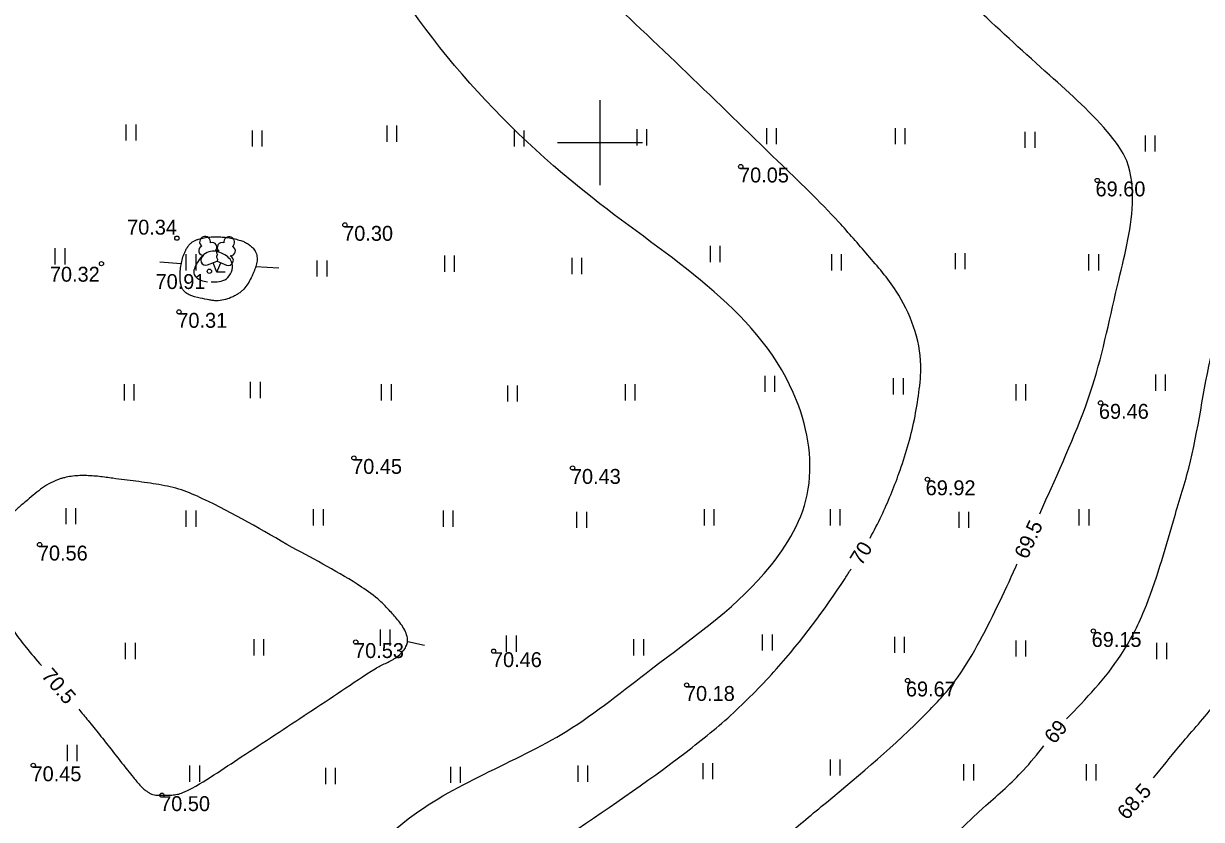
# Model space of a CAD drawing. Extents: x 637051 to 638628, y 6462502 to 6466834.
# Drawn here: x 637772.9 to 637828.3, y 6465768.2 to 6465805.6 of the extents above; entities that cross this region are included whole.
import ezdxf

# ---------------------------------------------------------------- set-up
doc = ezdxf.new("R2010")
doc.units = 0
for name, color, linetype in [('HALJASTUS', 7, 'Continuous'), ('HORISONTAAL', 7, 'Continuous'), ('KORGUS-EH2000', 7, 'Continuous'), ('PUU', 7, 'Continuous'), ('VORK', 7, 'Continuous')]:
    doc.layers.add(name, color=color, linetype=linetype)

msp = doc.modelspace()

# ---------------------------------------------------------------- linework, layer by layer
at = {"layer": 'HALJASTUS'}
for p, q in [((637777.726, 6465800.857), (637777.726, 6465800.097)), ((637778.186, 6465800.857), (637778.186, 6465800.097)), ((637783.654, 6465800.572), (637783.654, 6465799.812)), ((637784.114, 6465800.572), (637784.114, 6465799.812)), ((637789.981, 6465800.8), (637789.981, 6465800.04)), ((637790.441, 6465800.8), (637790.441, 6465800.04)), ((637795.966, 6465800.572), (637795.966, 6465799.812)), ((637796.426, 6465800.572), (637796.426, 6465799.812)), ((637801.723, 6465800.629), (637801.723, 6465799.869)), ((637802.183, 6465800.629), (637802.183, 6465799.869)), ((637807.822, 6465800.686), (637807.822, 6465799.926)), ((637808.282, 6465800.686), (637808.282, 6465799.926)), ((637813.864, 6465800.686), (637813.864, 6465799.926)), ((637814.324, 6465800.686), (637814.324, 6465799.926)), ((637819.963, 6465800.515), (637819.963, 6465799.755)), ((637820.423, 6465800.515), (637820.423, 6465799.755)), ((637825.606, 6465800.343), (637825.606, 6465799.583)), ((637826.066, 6465800.343), (637826.066, 6465799.583)), ((637774.391, 6465795.039), (637774.391, 6465794.279)), ((637774.851, 6465795.039), (637774.851, 6465794.279)), ((637805.171, 6465795.153), (637805.171, 6465794.393)), ((637805.631, 6465795.153), (637805.631, 6465794.393)), ((637780.547, 6465794.754), (637780.547, 6465793.994)), ((637781.007, 6465794.754), (637781.007, 6465793.994)), ((637786.703, 6465794.469), (637786.703, 6465793.709)), ((637787.163, 6465794.469), (637787.163, 6465793.709)), ((637792.688, 6465794.697), (637792.688, 6465793.937)), ((637793.148, 6465794.697), (637793.148, 6465793.937)), ((637798.673, 6465794.583), (637798.673, 6465793.823)), ((637799.133, 6465794.583), (637799.133, 6465793.823)), ((637810.871, 6465794.754), (637810.871, 6465793.994)), ((637811.331, 6465794.754), (637811.331, 6465793.994)), ((637816.685, 6465794.811), (637816.685, 6465794.051)), ((637817.145, 6465794.811), (637817.145, 6465794.051)), ((637822.955, 6465794.754), (637822.955, 6465793.994)), ((637823.415, 6465794.754), (637823.415, 6465793.994)), ((637783.568, 6465788.765), (637783.568, 6465788.005)), ((637784.028, 6465788.765), (637784.028, 6465788.005)), ((637807.736, 6465789.051), (637807.736, 6465788.291)), ((637808.196, 6465789.051), (637808.196, 6465788.291)), ((637813.778, 6465788.937), (637813.778, 6465788.177)), ((637814.238, 6465788.937), (637814.238, 6465788.177)), ((637826.09, 6465789.108), (637826.09, 6465788.348)), ((637826.55, 6465789.108), (637826.55, 6465788.348)), ((637777.64, 6465788.651), (637777.64, 6465787.891)), ((637778.1, 6465788.651), (637778.1, 6465787.891)), ((637789.724, 6465788.651), (637789.724, 6465787.891)), ((637790.184, 6465788.651), (637790.184, 6465787.891)), ((637795.652, 6465788.594), (637795.652, 6465787.834)), ((637796.112, 6465788.594), (637796.112, 6465787.834)), ((637801.181, 6465788.651), (637801.181, 6465787.891)), ((637801.641, 6465788.651), (637801.641, 6465787.891)), ((637819.535, 6465788.651), (637819.535, 6465787.891)), ((637819.995, 6465788.651), (637819.995, 6465787.891)), ((637774.904, 6465782.834), (637774.904, 6465782.074)), ((637775.364, 6465782.834), (637775.364, 6465782.074)), ((637780.547, 6465782.72), (637780.547, 6465781.96)), ((637781.007, 6465782.72), (637781.007, 6465781.96)), ((637786.532, 6465782.777), (637786.532, 6465782.017)), ((637786.992, 6465782.777), (637786.992, 6465782.017)), ((637792.631, 6465782.72), (637792.631, 6465781.96)), ((637793.091, 6465782.72), (637793.091, 6465781.96)), ((637798.901, 6465782.663), (637798.901, 6465781.903)), ((637799.361, 6465782.663), (637799.361, 6465781.903)), ((637804.886, 6465782.777), (637804.886, 6465782.017)), ((637805.346, 6465782.777), (637805.346, 6465782.017)), ((637810.814, 6465782.777), (637810.814, 6465782.017)), ((637811.274, 6465782.777), (637811.274, 6465782.017)), ((637816.856, 6465782.663), (637816.856, 6465781.903)), ((637817.316, 6465782.663), (637817.316, 6465781.903)), ((637822.499, 6465782.777), (637822.499, 6465782.017)), ((637822.959, 6465782.777), (637822.959, 6465782.017)), ((637789.667, 6465777.13), (637789.667, 6465776.37)), ((637790.127, 6465777.13), (637790.127, 6465776.37)), ((637783.739, 6465776.674), (637783.739, 6465775.914)), ((637784.199, 6465776.674), (637784.199, 6465775.914)), ((637795.595, 6465776.845), (637795.595, 6465776.085)), ((637796.055, 6465776.845), (637796.055, 6465776.085)), ((637801.58, 6465776.674), (637801.58, 6465775.914)), ((637802.04, 6465776.674), (637802.04, 6465775.914)), ((637807.622, 6465776.902), (637807.622, 6465776.142)), ((637808.082, 6465776.902), (637808.082, 6465776.142)), ((637813.835, 6465776.788), (637813.835, 6465776.028)), ((637814.295, 6465776.788), (637814.295, 6465776.028)), ((637819.535, 6465776.617), (637819.535, 6465775.857)), ((637819.995, 6465776.617), (637819.995, 6465775.857)), ((637777.697, 6465776.503), (637777.697, 6465775.743)), ((637778.157, 6465776.503), (637778.157, 6465775.743)), ((637826.147, 6465776.503), (637826.147, 6465775.743)), ((637826.607, 6465776.503), (637826.607, 6465775.743)), ((637774.961, 6465771.712), (637774.961, 6465770.952)), ((637775.421, 6465771.712), (637775.421, 6465770.952)), ((637810.814, 6465771.028), (637810.814, 6465770.268)), ((637811.274, 6465771.028), (637811.274, 6465770.268)), ((637780.718, 6465770.743), (637780.718, 6465769.983)), ((637781.178, 6465770.743), (637781.178, 6465769.983)), ((637787.102, 6465770.629), (637787.102, 6465769.869)), ((637787.562, 6465770.629), (637787.562, 6465769.869)), ((637792.973, 6465770.686), (637792.973, 6465769.926)), ((637793.433, 6465770.686), (637793.433, 6465769.926)), ((637798.958, 6465770.743), (637798.958, 6465769.983)), ((637799.418, 6465770.743), (637799.418, 6465769.983)), ((637804.829, 6465770.857), (637804.829, 6465770.097)), ((637805.289, 6465770.857), (637805.289, 6465770.097)), ((637817.084, 6465770.8), (637817.084, 6465770.04)), ((637817.544, 6465770.8), (637817.544, 6465770.04)), ((637822.841, 6465770.8), (637822.841, 6465770.04)), ((637823.301, 6465770.8), (637823.301, 6465770.04))]:
    msp.add_line(p, q, dxfattribs=at)
at = {"layer": 'HORISONTAAL'}
for p, q in [((637780.316, 6465794.311), (637779.323, 6465794.38)), ((637784.904, 6465794.106), (637783.808, 6465794.174)), ((637790.975, 6465776.563), (637791.762, 6465776.391))]:
    msp.add_line(p, q, dxfattribs=at)
for points in [[(637839.284, 6465794.015), (637839.819, 6465796.396), (637840.124, 6465797.077), (637840.603, 6465797.684), (637841.1, 6465798.285), (637841.458, 6465798.948), (637841.527, 6465801.278), (637841.189, 6465802.226), (637840.771, 6465803.159), (637840.355, 6465804.095), (637840.02, 6465805.047), (637839.85, 6465805.917), (637839.744, 6465806.811), (637839.604, 6465807.696), (637839.336, 6465808.541), (637836.596, 6465813.955), (637834.542, 6465817.655), (637834.253, 6465818.608), (637834.174, 6465819.632), (637834.108, 6465820.661), (637833.857, 6465821.629), (637833.22, 6465822.849), (637832.49, 6465824.026), (637831.758, 6465825.204), (637831.118, 6465826.426), (637829.954, 6465829.304), (637828.706, 6465833.131), (637828.242, 6465835.072), (637827.968, 6465837.047), (637827.893, 6465839.736), (637827.994, 6465842.427), (637828.116, 6465845.117), (637828.105, 6465847.805), (637827.899, 6465851.437), (637827.804, 6465854.536), (637827.753, 6465857.637), (637827.707, 6465860.739), (637827.625, 6465863.84), (637827.283, 6465866.649), (637826.392, 6465869.425), (637825.454, 6465872.165), (637823.517, 6465877.613), (637821.257, 6465883.848), (637821.03, 6465884.728), (637820.89, 6465885.632), (637820.746, 6465886.535), (637820.503, 6465887.411), (637818.518, 6465891.66), (637817.856, 6465892.862), (637817.159, 6465894.042), (637816.474, 6465895.231), (637815.847, 6465896.457), (637815.162, 6465898.581), (637813.45, 6465907.557), (637813.108, 6465909.819), (637813.226, 6465912.043), (637813.36, 6465913.158), (637813.45, 6465914.273), (637813.518, 6465916.945), (637814.203, 6465922.564), (637814.82, 6465928.799), (637814.906, 6465930.027), (637815.028, 6465931.238), (637815.368, 6465932.429), (637815.675, 6465933.016), (637815.872, 6465933.307), (637816.104, 6465933.596), (637816.528, 6465933.853), (637816.994, 6465933.904), (637817.954, 6465933.874), (637818.911, 6465933.596), (637819.925, 6465932.927)], [(637784.245, 6465761.355), (637785.835, 6465763.796), (637787.992, 6465765.577), (637790.834, 6465768.113), (637798.436, 6465772.361), (637802.408, 6465775.273), (637807.715, 6465779.762), (637809.735, 6465783.462), (637809.238, 6465787.882), (637799.994, 6465797.132), (637788.626, 6465810.426), (637787.667, 6465813.03), (637787.256, 6465818.923), (637785.476, 6465820.362), (637777.874, 6465820.293), (637775.204, 6465821.869), (637772.191, 6465825.638), (637769.588, 6465825.912), (637768.082, 6465823.103), (637768.013, 6465814.606), (637767.192, 6465814.126), (637764.726, 6465814.743), (637758.7, 6465818.032), (637753.701, 6465823.582), (637751.92, 6465827.214), (637750.14, 6465835.026), (637750.208, 6465838.041), (637749.934, 6465847.428), (637749.952, 6465853.305), (637751.338, 6465858.598), (637753.735, 6465865.587), (637759.487, 6465874.563), (637763.048, 6465879.017), (637764.281, 6465879.291), (637765.651, 6465876.688), (637765.925, 6465875.934), (637767.294, 6465874.906), (637768.664, 6465876.756), (637770.65, 6465880.525), (637772.43, 6465889.501), (637773.321, 6465894.504), (637774.896, 6465916.02), (637774.827, 6465919.377), (637775.923, 6465924.174)], [(637821.915, 6465772.929), (637824.471, 6465775.933), (637825.567, 6465778.023), (637826.936, 6465782.237), (637827.655, 6465784.704), (637828.751, 6465790.186), (637830.155, 6465796.353), (637830.155, 6465799.094), (637829.744, 6465801.869), (637828.82, 6465806.666), (637828.34, 6465808.413), (637827.792, 6465809.509), (637826.902, 6465810.606), (637826.154, 6465811.042), (637825.381, 6465811.414), (637823.855, 6465812.182), (637819.917, 6465814.58), (637818.171, 6465815.642), (637816.151, 6465817.869), (637813.891, 6465821.021), (637812.076, 6465824.31), (637811.46, 6465826.229), (637808.96, 6465834.794), (637807.454, 6465839.488), (637806.084, 6465842.64), (637804.372, 6465845.827), (637803.208, 6465848.259), (637803.038, 6465848.707), (637802.903, 6465849.168), (637802.766, 6465849.629), (637802.592, 6465850.075), (637802.297, 6465850.576), (637801.947, 6465851.044), (637801.585, 6465851.507), (637801.256, 6465851.994), (637800.674, 6465853.227), (637800.469, 6465855.283), (637800.509, 6465856.045), (637800.584, 6465856.808), (637800.64, 6465858.332), (637800.332, 6465861.998), (637800.092, 6465865.698), (637800.251, 6465868.302), (637800.404, 6465869.604), (637800.503, 6465870.906), (637800.503, 6465874.538), (637800.126, 6465877.827), (637799.613, 6465884.062), (637799.27, 6465886.906), (637797.593, 6465894.135), (637797.01, 6465896.773), (637795.093, 6465900.885), (637793.415, 6465904.277), (637792.696, 6465906.298), (637792.114, 6465908.696), (637791.566, 6465912.294), (637790.642, 6465917.947), (637790.592, 6465918.224)], [(637820.665, 6465782.569), (637821.047, 6465783.436), (637823.136, 6465788.576), (637824.368, 6465793.543), (637825.019, 6465797.381), (637824.642, 6465799.368), (637823.992, 6465800.327), (637821.115, 6465803.171), (637814.473, 6465809.407), (637812.555, 6465811.325), (637807.728, 6465815.779), (637806.324, 6465817.081), (637805.091, 6465818.691), (637804.763, 6465819.704), (637804.547, 6465820.729), (637804.269, 6465822.803), (637804.081, 6465825.137), (637803.824, 6465827.462), (637803.276, 6465829.415), (637802.42, 6465831.574), (637800.571, 6465834.931), (637797.319, 6465840.722), (637795.915, 6465843.291), (637794.408, 6465845.176), (637791.703, 6465848.191), (637790.471, 6465849.664), (637789.169, 6465853.09), (637788.998, 6465854.221), (637789.478, 6465858.401), (637790.094, 6465862.649), (637790.265, 6465866.315), (637790.197, 6465870.152), (637790.299, 6465875.497), (637790.744, 6465879.129), (637791.498, 6465884.131), (637791.6, 6465884.576), (637791.361, 6465887.214), (637790.982, 6465888.569), (637790.539, 6465889.902), (637790.113, 6465891.236), (637789.786, 6465892.594), (637789.204, 6465896.191), (637788.348, 6465900.508), (637786.67, 6465907.737), (637785.951, 6465912.362), (637785.79, 6465913.219)], [(637827.831, 6465765.697), (637831.186, 6465770.391), (637833.001, 6465773.201), (637833.446, 6465774.16), (637833.891, 6465776.695), (637834.2, 6465780.67), (637834.576, 6465784.815), (637835.569, 6465788.721), (637837.041, 6465793.723), (637837.795, 6465796.259), (637838.034, 6465800.027), (637838.034, 6465804.344), (637837.589, 6465805.955), (637836.836, 6465808.559), (637836.151, 6465810.066), (637835.585, 6465810.997), (637834.961, 6465811.891), (637834.333, 6465812.781), (637833.754, 6465813.698), (637833.55, 6465814.125), (637833.38, 6465814.572), (637833.209, 6465815.019), (637833.001, 6465815.445), (637832.669, 6465815.915), (637832.284, 6465816.352), (637831.899, 6465816.789), (637831.563, 6465817.261), (637830.502, 6465819.419), (637830.199, 6465820.308), (637829.933, 6465821.208), (637829.66, 6465822.104), (637829.337, 6465822.983), (637828.481, 6465824.901), (637825.331, 6465831.205), (637823.551, 6465835.317), (637823.003, 6465837.235), (637822.729, 6465841.587), (637822.318, 6465849.741), (637821.976, 6465852.756), (637821.359, 6465858.889), (637821.257, 6465861.184), (637820.743, 6465864.713), (637820.23, 6465866.803), (637818.449, 6465871.977), (637816.942, 6465876.773), (637816.086, 6465880.268), (637815.333, 6465884.756), (637814.888, 6465887.12), (637814.032, 6465890.546), (637812.799, 6465895.275), (637812.183, 6465897.673), (637811.361, 6465901.407), (637809.649, 6465908.191), (637809.375, 6465909.699), (637809.432, 6465911.149)], [(637842.126, 6465797.218), (637842.537, 6465797.629), (637842.811, 6465797.492), (637842.879, 6465795.436), (637843.085, 6465792.284), (637843.735, 6465791.736), (637844.249, 6465793.004), (637844.694, 6465794.854), (637844.934, 6465800.027), (637845.139, 6465802.734), (637845.259, 6465805.818), (637845.122, 6465810.683), (637845.122, 6465811.094), (637844.917, 6465811.094), (637844.811, 6465810.792), (637844.76, 6465810.455), (637844.702, 6465810.112), (637844.574, 6465809.792), (637844.3, 6465809.449), (637844.128, 6465809.456), (637843.947, 6465809.514), (637843.571, 6465809.749), (637842.862, 6465810.409), (637841.699, 6465811.621), (637840.602, 6465812.876), (637839.37, 6465814.589), (637838.411, 6465817.878), (637838.289, 6465818.659), (637838.26, 6465819.469), (637838.302, 6465821.114), (637838.177, 6465822.7), (637837.938, 6465823.435), (637837.754, 6465823.782), (637837.521, 6465824.113), (637837.091, 6465824.564), (637836.621, 6465824.948), (637836.14, 6465825.309), (637835.672, 6465825.689), (637834.768, 6465826.483), (637833.891, 6465827.334), (637832.933, 6465829.801), (637832.659, 6465832.336), (637831.632, 6465839.805), (637831.495, 6465843.368), (637831.632, 6465844.807), (637831.858, 6465846.264), (637832.136, 6465847.716), (637832.453, 6465850.632), (637832.248, 6465855.977), (637831.905, 6465863.446), (637831.495, 6465867.762), (637830.056, 6465875.026), (637829.68, 6465876.203), (637829.232, 6465877.356), (637828.786, 6465878.509), (637828.413, 6465879.686), (637827.466, 6465883.669)], [(637812.695, 6465781.425), (637813.223, 6465782.477), (637814.045, 6465784.464), (637814.768, 6465786.991), (637814.979, 6465788.267), (637815.072, 6465789.535), (637813.908, 6465793.03), (637812.578, 6465794.722), (637811.22, 6465796.262), (637808.361, 6465799.128), (637799.733, 6465807.351), (637796.377, 6465810.571), (637795.171, 6465812.186), (637794.716, 6465813.106), (637794.323, 6465814.066), (637793.775, 6465816.396), (637793.725, 6465817.577), (637793.765, 6465818.763), (637793.793, 6465819.948), (637793.706, 6465821.124), (637792.474, 6465826.263), (637790.625, 6465830.991), (637789.318, 6465833.688), (637788.574, 6465834.99), (637787.748, 6465836.268), (637786.516, 6465837.432), (637785.853, 6465837.763), (637785.18, 6465837.985), (637783.845, 6465837.981), (637779.325, 6465836.61), (637777.339, 6465836.062), (637775.285, 6465836.679), (637774.231, 6465837.179), (637773.224, 6465837.704), (637772.221, 6465838.231), (637771.176, 6465838.734), (637770.474, 6465838.974), (637769.965, 6465838.969), (637769.714, 6465838.859), (637769.481, 6465838.666), (637769.253, 6465838.326), (637769.141, 6465837.981), (637768.968, 6465837.295), (637768.077, 6465835.205), (637766.502, 6465831.231), (637765.886, 6465830.512), (637765.544, 6465830.786), (637764.962, 6465833.869), (637764.208, 6465837.432), (637763.763, 6465840.653), (637763.044, 6465844.011), (637762.461, 6465845.938)], [(637826.008, 6465770.162), (637827.193, 6465771.616), (637828.009, 6465772.571), (637828.818, 6465773.545), (637829.482, 6465774.583), (637829.864, 6465775.727), (637830.48, 6465779.976), (637831.165, 6465784.567), (637831.987, 6465788.678), (637833.305, 6465794.434), (637833.819, 6465796.49), (637833.921, 6465799.505), (637833.682, 6465803.445), (637833.442, 6465804.918), (637832.415, 6465807.728), (637830.805, 6465811.736), (637829.744, 6465813.347), (637826.868, 6465816.944), (637825.498, 6465818.726), (637823.957, 6465820.028), (637822.314, 6465821.33), (637820.91, 6465823.145), (637818.239, 6465828.696), (637816.664, 6465832.293), (637816.014, 6465834.623), (637814.952, 6465839.351)], [(637781.22, 6465792.7), (637781.646, 6465792.61), (637781.731, 6465792.594), (637781.815, 6465792.582), (637781.984, 6465792.573), (637782.322, 6465792.609), (637782.661, 6465792.719), (637782.83, 6465792.801), (637782.914, 6465792.849), (637782.956, 6465792.874), (637782.999, 6465792.901), (637783.073, 6465792.952), (637783.141, 6465793.005), (637783.263, 6465793.119), (637783.456, 6465793.369), (637783.605, 6465793.642), (637783.671, 6465793.784), (637783.735, 6465793.929), (637783.761, 6465793.989), (637783.785, 6465794.052), (637783.83, 6465794.181), (637783.886, 6465794.45), (637783.875, 6465794.716), (637783.835, 6465794.841), (637783.806, 6465794.9), (637783.788, 6465794.929), (637783.769, 6465794.957), (637783.704, 6465795.037), (637783.634, 6465795.11), (637783.479, 6465795.232), (637783.306, 6465795.328), (637783.214, 6465795.368), (637783.119, 6465795.402), (637782.853, 6465795.477), (637782.588, 6465795.528), (637782.323, 6465795.559), (637782.057, 6465795.573), (637781.796, 6465795.573), (637781.535, 6465795.553), (637781.274, 6465795.504), (637781.143, 6465795.467), (637781.078, 6465795.444), (637781.013, 6465795.419), (637780.948, 6465795.39), (637780.887, 6465795.356), (637780.779, 6465795.276), (637780.684, 6465795.178), (637780.642, 6465795.121), (637780.622, 6465795.091), (637780.602, 6465795.06), (637780.523, 6465794.916), (637780.458, 6465794.772), (637780.364, 6465794.482), (637780.308, 6465794.19), (637780.29, 6465794.043), (637780.277, 6465793.895), (637780.269, 6465793.715), (637780.276, 6465793.534), (637780.305, 6465793.353), (637780.329, 6465793.264), (637780.345, 6465793.219), (637780.362, 6465793.175), (637780.389, 6465793.122), (637780.42, 6465793.073), (637780.457, 6465793.029), (637780.499, 6465792.987), (637780.698, 6465792.85), (637781.22, 6465792.7)], [(637781.726, 6465793.466), (637782.446, 6465793.603), (637782.719, 6465794.323), (637782.309, 6465794.768), (637781.624, 6465794.871), (637781.076, 6465794.357), (637780.939, 6465793.809), (637781.247, 6465793.535), (637781.555, 6465793.466)], [(637785.541, 6465780.978), (637781.329, 6465783.274), (637780.337, 6465783.685), (637779.281, 6465783.935), (637778.196, 6465784.094), (637777.654, 6465784.161), (637777.118, 6465784.233), (637776.796, 6465784.278), (637776.47, 6465784.318), (637775.813, 6465784.362), (637775.158, 6465784.324), (637774.835, 6465784.262), (637774.674, 6465784.218), (637774.516, 6465784.164), (637774.099, 6465783.968), (637773.722, 6465783.72), (637773.366, 6465783.437), (637773.009, 6465783.136), (637772.612, 6465782.797), (637772.241, 6465782.451), (637771.894, 6465782.08), (637771.729, 6465781.878), (637771.571, 6465781.663), (637771.408, 6465781.394), (637771.278, 6465781.104), (637771.123, 6465780.491), (637771.115, 6465779.872), (637771.263, 6465779.299), (637771.437, 6465778.907), (637771.624, 6465778.514), (637772.04, 6465777.739), (637772.512, 6465776.99), (637773.043, 6465776.284), (637773.759, 6465775.435)], [(637775.513, 6465773.389), (637775.954, 6465772.858), (637776.488, 6465772.194), (637777.016, 6465771.525), (637777.543, 6465770.854), (637778.077, 6465770.186), (637778.246, 6465769.977), (637778.422, 6465769.779), (637778.622, 6465769.596), (637778.737, 6465769.511), (637778.799, 6465769.471), (637778.864, 6465769.432), (637779.14, 6465769.35), (637779.278, 6465769.346), (637779.416, 6465769.35), (637779.681, 6465769.352), (637779.946, 6465769.362), (637780.21, 6465769.404), (637780.342, 6465769.444), (637780.473, 6465769.5), (637781.865, 6465770.302), (637783.144, 6465771.145), (637784.723, 6465772.179), (637786.296, 6465773.219), (637787.868, 6465774.259), (637789.444, 6465775.291), (637789.678, 6465775.423), (637789.919, 6465775.54), (637790.163, 6465775.66), (637790.284, 6465775.728), (637790.403, 6465775.805), (637790.759, 6465776.135), (637790.884, 6465776.328), (637790.926, 6465776.426), (637790.951, 6465776.524), (637790.937, 6465776.804), (637790.826, 6465777.097), (637790.65, 6465777.386), (637790.437, 6465777.655), (637790.051, 6465778.086), (637789.66, 6465778.479), (637788.794, 6465779.128), (637785.541, 6465780.978)], [(637790.308, 6465760.669), (637789.966, 6465762.023), (637790.12, 6465762.485), (637790.941, 6465763.102), (637794.126, 6465764.764), (637796.625, 6465766.203), (637798.217, 6465767.265), (637804.047, 6465771.376), (637806.265, 6465773.216), (637807.299, 6465774.224), (637808.293, 6465775.282), (637811.511, 6465779.53), (637811.801, 6465779.979)], [(637799.27, 6465758.974), (637799.784, 6465760.31), (637800.503, 6465761.269), (637803.79, 6465763.53), (637805.947, 6465765.004), (637808.721, 6465767.402), (637810.638, 6465769.012), (637815.329, 6465773.192), (637816.664, 6465774.7), (637817.726, 6465776.378), (637819.54, 6465780.079), (637819.605, 6465780.219)], [(637805.305, 6465757.826), (637805.939, 6465759.145), (637806.572, 6465759.899), (637809.38, 6465761.714), (637811.588, 6465763.153), (637812.924, 6465764.147), (637818.128, 6465768.858), (637819.891, 6465770.52), (637820.855, 6465771.665)]]:
    msp.add_spline(points, degree=3, dxfattribs=at)
at = {"layer": 'KORGUS-EH2000'}
for centre in [(637806.612, 6465798.876), (637823.359, 6465798.223), (637788.014, 6465796.137), (637780.125, 6465795.513), (637776.58, 6465794.316), (637781.649, 6465793.957), (637780.223, 6465792.05), (637823.518, 6465787.775), (637788.436, 6465785.189), (637798.713, 6465784.719), (637815.38, 6465784.185), (637773.671, 6465781.119), (637823.177, 6465777.06), (637788.526, 6465776.539), (637795.004, 6465776.114), (637804.07, 6465774.524), (637814.451, 6465774.734), (637773.374, 6465770.753), (637779.416, 6465769.35)]:
    msp.add_circle(centre, 0.1, dxfattribs=at)
at = {"layer": 'PUU'}
for p, q in [((637781.563, 6465794.255), (637782.008, 6465794.43)), ((637782.003, 6465793.92), (637781.828, 6465794.36)), ((637782.003, 6465793.92), (637782.183, 6465794.36)), ((637782.008, 6465794.43), (637782.448, 6465794.25)), ((637782.383, 6465793.92), (637782.003, 6465793.92))]:
    msp.add_line(p, q, dxfattribs=at)
msp.add_lwpolyline([(637782.008, 6465794.925), (637781.988, 6465794.85), (637781.988, 6465794.83), (637781.998, 6465794.8), (637782.018, 6465794.765), (637782.023, 6465794.745), (637782.008, 6465794.71), (637781.983, 6465794.66), (637781.978, 6465794.635), (637781.983, 6465794.62), (637781.993, 6465794.59), (637782.028, 6465794.53), (637782.033, 6465794.51), (637782.028, 6465794.49), (637782.013, 6465794.455), (637782.008, 6465794.43)], dxfattribs=at)
for centre, radius, start, end in [((637781.446, 6465795.334), 0.256, 111.5027, 232.5173), ((637781.446, 6465795.334), 0.256, 350.4856, 111.5002), ((637782.582, 6465795.325), 0.256, 67.6168, 188.6314), ((637782.582, 6465795.325), 0.256, 306.5997, 67.6143), ((637781.372, 6465794.923), 0.224, 111.4304, 274.4987), ((637781.781, 6465795.084), 0.224, 308.5041, 111.5725), ((637782.007, 6465794.687), 0.237, 66.7655, 111.5015), ((637782.244, 6465795.079), 0.225, 67.7016, 230.5126), ((637782.649, 6465794.913), 0.224, 264.6183, 67.6866), ((637781.477, 6465794.478), 0.237, 111.5014, 291.5004), ((637782.538, 6465794.47), 0.237, 247.6166, 67.6155)]:
    msp.add_arc(centre, radius, start, end, dxfattribs=at)
at = {"layer": 'VORK'}
for p, q in [((637800, 6465798), (637800, 6465802)), ((637798, 6465800), (637802, 6465800))]:
    msp.add_line(p, q, dxfattribs=at)

# ---------------------------------------------------------------- texts
at = {"layer": 'HORISONTAAL'}
for s, rotation, p in [('69.5', 65.4977, (637820.069, 6465780.393)), ('70', 58.071, (637812.284, 6465780.09)), ('70.5', 310.6809, (637773.722, 6465774.941)), ('69', 50.5009, (637821.347, 6465771.713)), ('68.5', 48.9607, (637824.758, 6465768.141))]:
    msp.add_text(s, height=0.7, rotation=rotation, dxfattribs=at).set_placement(p)
at = {"layer": 'KORGUS-EH2000'}
for s, p in [('70.05', (637806.532, 6465798.129)), ('69.60', (637823.279, 6465797.476)), ('70.34', (637777.785, 6465795.679)), ('70.30', (637787.934, 6465795.39)), ('70.32', (637774.155, 6465793.469)), ('70.91', (637779.121, 6465793.124)), ('70.31', (637780.143, 6465791.303)), ('69.46', (637823.438, 6465787.028)), ('70.45', (637788.356, 6465784.442)), ('70.43', (637798.633, 6465783.972)), ('69.92', (637815.3, 6465783.438)), ('70.56', (637773.591, 6465780.372)), ('69.15', (637823.097, 6465776.313)), ('70.53', (637788.446, 6465775.792)), ('70.46', (637794.924, 6465775.367)), ('70.18', (637803.99, 6465773.777)), ('69.67', (637814.371, 6465773.987)), ('70.45', (637773.294, 6465770.006)), ('70.50', (637779.336, 6465768.603))]:
    msp.add_text(s, height=0.7, dxfattribs=at).set_placement(p)

doc.saveas('drawing.dxf')
